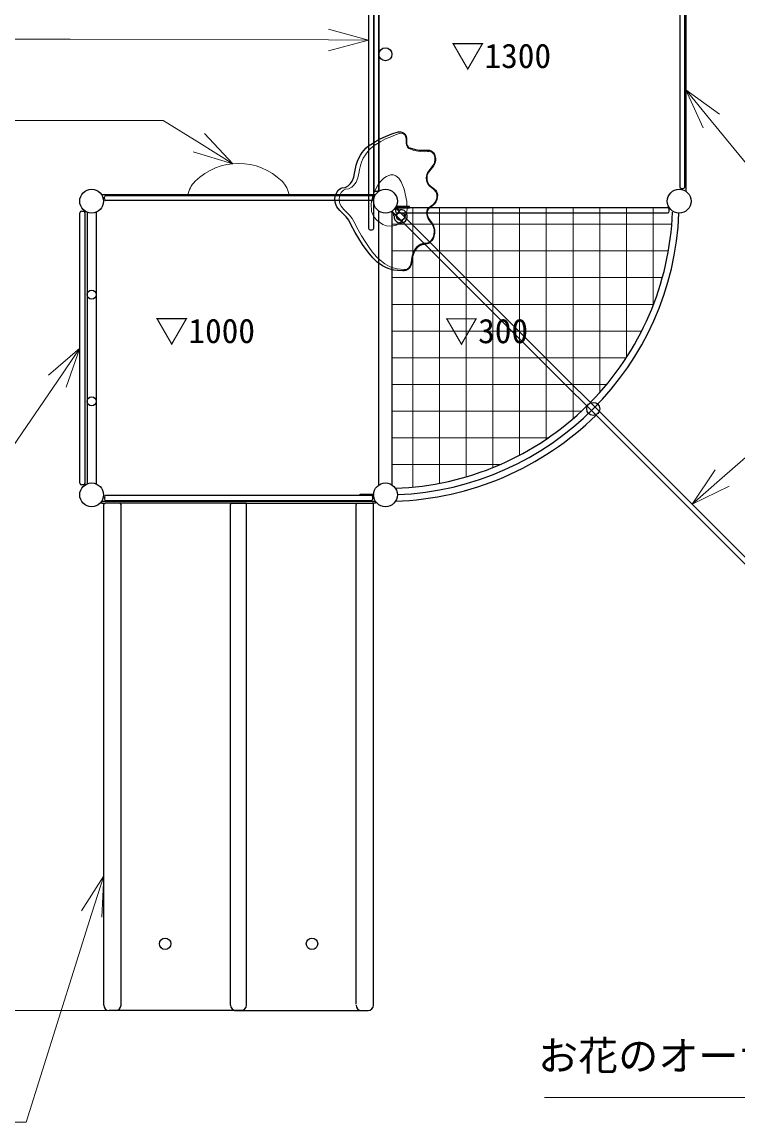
# Model space of a CAD drawing. Units: millimetres at full size, sheet at 1:60; details may follow other scales. Extents: x 900 to 24300, y 900 to 16920.
# Drawn here: x 3689 to 6370, y 8941 to 13060 of the extents above; entities that cross this region are included whole.
import ezdxf
from ezdxf.enums import TextEntityAlignment as Align

# ---------------------------------------------------------------- set-up
doc = ezdxf.new("R2010")
doc.units = ezdxf.units.MM
doc.header["$LTSCALE"] = 60
for name, color, linetype, lineweight in [('D-DCR-HCH', 8, 'Continuous', 13), ('D-STR-1', 1, 'Continuous', 25), ('D-STR-3', 251, 'Continuous', 9), ('D-STR-DIM', 7, 'Continuous', 0), ('D-STR-HTXT', 7, 'Continuous', 13), ('D-STR-TXT', 7, 'Continuous', 13)]:
    doc.layers.add(name, color=color, linetype=linetype, lineweight=lineweight)
doc.styles.add('ＭＳ ゴシック', font='')
doc.styles.get('ＭＳ ゴシック').set_extended_font_data('MS Gothic')

msp = doc.modelspace()

# ---------------------------------------------------------------- linework, layer by layer
at = {"layer": 'D-DCR-HCH'}
for p, q in [((5151.92, 11318.68), (5151.92, 12365.2)), ((5251.92, 11333), (5251.92, 12365.2)), ((5351.92, 11357.16), (5351.92, 12365.2)), ((5451.92, 11391.87), (5451.92, 12365.2)), ((5551.92, 11438.29), (5551.92, 12365.2)), ((5651.92, 11498.25), (5651.92, 12365.2)), ((5751.92, 11574.72), (5751.92, 12365.2)), ((5851.92, 11672.98), (5851.92, 12365.2)), ((5951.92, 11803.89), (5951.92, 12365.2)), ((6051.92, 11999.02), (6051.92, 12365.2)), ((6121.82, 12303.02), (5074.6, 12303.02)), ((6109.01, 12203.02), (5074.6, 12203.02)), ((6086.45, 12103.02), (5074.6, 12103.02)), ((6053.47, 12003.02), (5074.6, 12003.02)), ((6009.01, 11903.02), (5074.6, 11903.02)), ((5951.36, 11803.02), (5074.6, 11803.02)), ((5877.78, 11703.02), (5074.6, 11703.02)), ((5783.48, 11603.02), (5074.6, 11603.02)), ((5658.93, 11503.02), (5074.6, 11503.02)), ((5478.53, 11403.02), (5074.6, 11403.02))]:
    msp.add_line(p, q, dxfattribs=at)
at = {"layer": 'D-STR-1'}
for p, q in [((4986.6, 13591), (4986.6, 12288)), ((5005.6, 12288), (5005.6, 13591)), ((5005.6, 13446), (5005.6, 12433)), ((5024.6, 13452.63), (5024.6, 12426.38)), ((5024.6, 12433), (5024.6, 13446)), ((6151.85, 13436), (6151.85, 12443)), ((6170.85, 12443), (6170.85, 13436)), ((6174.6, 13452.63), (6174.6, 12426.38)), ((5073.61, 12641.95), (5097.87, 12649.28)), ((5097.87, 12649.28), (5106.85, 12649.29)), ((5106.85, 12649.29), (5114.91, 12647.07)), ((5114.91, 12647.07), (5121.68, 12641.41)), ((4986.56, 12596.09), (5000.54, 12605.84)), ((5000.54, 12605.84), (5016.16, 12615.52)), ((5016.16, 12615.52), (5027.93, 12621.61)), ((5027.93, 12621.61), (5041.13, 12628.24)), ((5041.13, 12628.24), (5073.61, 12641.95)), ((5121.68, 12641.41), (5126.58, 12632.39)), ((5126.58, 12632.39), (5128.6, 12624.62)), ((5128.6, 12624.62), (5128.76, 12614.94)), ((5128.76, 12614.94), (5128.62, 12606.9)), ((5128.62, 12606.9), (5130.3, 12599.54)), ((4956, 12561.49), (4962.36, 12572.14)), ((4962.36, 12572.14), (4968.73, 12579.67)), ((4968.73, 12579.67), (4976.98, 12589.18)), ((4976.98, 12589.18), (4986.56, 12596.09)), ((5130.3, 12599.54), (5134.28, 12592.7)), ((5134.28, 12592.7), (5136.48, 12590.87)), ((5136.48, 12590.87), (5140.92, 12588.61)), ((5140.92, 12588.61), (5162.03, 12582.62)), ((5162.03, 12582.62), (5175.68, 12580.74)), ((5175.68, 12580.74), (5185.64, 12579.86)), ((5185.64, 12579.86), (5201.59, 12580.45)), ((5201.59, 12580.45), (5211.88, 12580.61)), ((5211.88, 12580.61), (5214.94, 12580.26)), ((5214.94, 12580.26), (5221.19, 12577.96)), ((5221.19, 12577.96), (5225.43, 12574.51)), ((5225.43, 12574.51), (5229.35, 12570.55)), ((5229.35, 12570.55), (5232.83, 12564.29)), ((5232.83, 12564.29), (5235.14, 12557.55)), ((4937.18, 12511.35), (4940.02, 12524.7)), ((4940.02, 12524.7), (4942.39, 12531.76)), ((4942.39, 12531.76), (4945.59, 12539.77)), ((4945.59, 12539.77), (4950.8, 12552.77)), ((4950.8, 12552.77), (4956, 12561.49)), ((5233.36, 12529.08), (5229.03, 12521.54)), ((5235.45, 12536.15), (5233.36, 12529.08)), ((5235.14, 12557.55), (5236.61, 12549.54)), ((5236.43, 12541.65), (5235.45, 12536.15)), ((5236.61, 12549.54), (5236.43, 12541.65)), ((4931.17, 12479.92), (4933.8, 12492.88)), ((4933.8, 12492.88), (4937.18, 12511.35)), ((5205.19, 12485.74), (5204.13, 12477.57)), ((5209.71, 12496.31), (5205.19, 12485.74)), ((5219.44, 12509.21), (5209.71, 12496.31)), ((5229.03, 12521.54), (5219.44, 12509.21)), ((4886.35, 12438.8), (4899.22, 12441.13)), ((4899.22, 12441.13), (4909.88, 12446.91)), ((4909.88, 12446.91), (4918.86, 12455.3)), ((4918.86, 12455.3), (4924.74, 12464.03)), ((4924.74, 12464.03), (4931.17, 12479.92)), ((5204.13, 12477.57), (5204.7, 12468.29)), ((5204.7, 12468.29), (5206.89, 12460.31)), ((5206.89, 12460.31), (5210.41, 12453.48)), ((5210.41, 12453.48), (5218.65, 12445.7)), ((5218.65, 12445.7), (5232.68, 12434.69)), ((3986.48, 12414.5), (5012.73, 12414.5)), ((3997.1, 12397.75), (3997.1, 12404.75)), ((4003.1, 12410.75), (4996.1, 12410.75)), ((4860.34, 12396.55), (4861.38, 12407.89)), ((4861.38, 12407.89), (4865.37, 12417.43)), ((4865.37, 12417.43), (4872.86, 12430.13)), ((4872.86, 12430.13), (4881.11, 12436.88)), ((4881.11, 12436.88), (4886.35, 12438.8)), ((5002.1, 12404.75), (5002.1, 12397.75)), ((5011.6, 12427), (5018.6, 12427)), ((5232.68, 12434.69), (5237.12, 12430.09)), ((5237.12, 12430.09), (5240.43, 12424.52)), ((5240.43, 12424.52), (5242.84, 12417.75)), ((5243.64, 12403.97), (5241.92, 12396.22)), ((5242.84, 12417.75), (5243.94, 12411.61)), ((5243.94, 12411.61), (5243.64, 12403.97)), ((6157.85, 12437), (6164.85, 12437)), ((4996.1, 12391.75), (4003.1, 12391.75)), ((4862.41, 12381.19), (4860.34, 12396.55)), ((4867.92, 12368.64), (4862.41, 12381.19)), ((4878.94, 12354.87), (4867.92, 12368.64)), ((5072.26, 12349.16), (5089.94, 12366.84)), ((6112.73, 12364.5), (5086.48, 12364.5)), ((6580.75, 10871.09), (5086.82, 12365.02)), ((5087.1, 12358.5), (5087.1, 12351.5)), ((5139.15, 12369), (5089.15, 12369)), ((5089.15, 12369), (5089.15, 12364.5)), ((5139.15, 12369), (5089.15, 12369)), ((5089.15, 12369), (5089.15, 12364.5)), ((5089.15, 12364.5), (5139.15, 12364.5)), ((5089.15, 12364.5), (5139.15, 12364.5)), ((5089.94, 12366.84), (5102.2, 12352.23)), ((6106.1, 12364.5), (5093.1, 12364.5)), ((5139.15, 12364.5), (5139.15, 12369)), ((5139.15, 12364.5), (5139.15, 12369)), ((5210.35, 12361.12), (5207.07, 12355.25)), ((5212.96, 12364.03), (5210.35, 12361.12)), ((5221.28, 12368.31), (5212.96, 12364.03)), ((5227.49, 12373.2), (5221.28, 12368.31)), ((5232.12, 12377.79), (5227.49, 12373.2)), ((5237.79, 12386.48), (5232.12, 12377.79)), ((5241.92, 12396.22), (5237.79, 12386.48)), ((6112.1, 12351.5), (6112.1, 12358.5)), ((3905.6, 11333), (3905.6, 12346)), ((3911.6, 12352), (3918.6, 12352)), ((3924.6, 12352.63), (3924.6, 11326.38)), ((3924.6, 12346), (3924.6, 11333)), ((3932.6, 12348.33), (3932.6, 11330.68)), ((3966.6, 12348.33), (3966.6, 11330.68)), ((4894.01, 12339.67), (4878.94, 12354.87)), ((4902.71, 12331.29), (4894.01, 12339.67)), ((4911.92, 12317.69), (4902.71, 12331.29)), ((4919.07, 12304.53), (4911.92, 12317.69)), ((5024.6, 11326.38), (5024.6, 12352.63)), ((5086.87, 12336.9), (5072.26, 12349.16)), ((6568.02, 10858.36), (5074.09, 12352.29)), ((5074.6, 11326.38), (5074.6, 12352.63)), ((5102.2, 12352.23), (5086.87, 12336.9)), ((5093.1, 12345.5), (6106.1, 12345.5)), ((5205.36, 12348.17), (5205.01, 12343.73)), ((5205.01, 12343.73), (5205.78, 12337.59)), ((5207.07, 12355.25), (5205.36, 12348.17)), ((5205.78, 12337.59), (5208.61, 12330.16)), ((5208.61, 12330.16), (5212.38, 12323.45)), ((5212.38, 12323.45), (5217.64, 12315.44)), ((4936.75, 12271.49), (4919.07, 12304.53)), ((4992.6, 12282), (4999.6, 12282)), ((5217.64, 12315.44), (5223.44, 12308)), ((5223.44, 12308), (5225.19, 12305.73)), ((5225.19, 12305.73), (5229.71, 12296.15)), ((5229.71, 12296.15), (5231.31, 12290.38)), ((5231.31, 12290.38), (5232.77, 12283.46)), ((5232.77, 12283.46), (5233.07, 12278.37)), ((5233.07, 12278.37), (5233.02, 12269.03)), ((4964.3, 12227.05), (4936.75, 12271.49)), ((5218.83, 12236.9), (5213.32, 12232.23)), ((5223.21, 12241.63), (5218.83, 12236.9)), ((5227.76, 12249.59), (5223.21, 12241.63)), ((5230.97, 12258.23), (5227.76, 12249.59)), ((5233.02, 12269.03), (5230.97, 12258.23)), ((4984.7, 12198.76), (4964.3, 12227.05)), ((5002.51, 12176.75), (4984.7, 12198.76)), ((5155.54, 12196.25), (5151.72, 12185.83)), ((5159.85, 12204.37), (5155.54, 12196.25)), ((5165.63, 12212.46), (5159.85, 12204.37)), ((5172.01, 12218.74), (5165.63, 12212.46)), ((5179.85, 12223.9), (5172.01, 12218.74)), ((5189.19, 12227.09), (5179.85, 12223.9)), ((5195.18, 12227.6), (5189.19, 12227.09)), ((5201.44, 12227.94), (5195.18, 12227.6)), ((5206.35, 12229.17), (5201.44, 12227.94)), ((5213.32, 12232.23), (5206.35, 12229.17)), ((5018.66, 12160.91), (5002.51, 12176.75)), ((5038.62, 12147.02), (5018.66, 12160.91)), ((5147.27, 12159.4), (5145.59, 12152.16)), ((5148, 12166.94), (5147.27, 12159.4)), ((5149.35, 12176.05), (5148, 12166.94)), ((5151.72, 12185.83), (5149.35, 12176.05)), ((5053.25, 12140.04), (5038.62, 12147.02)), ((5063.52, 12136.05), (5053.25, 12140.04)), ((5081.3, 12131.14), (5063.52, 12136.05)), ((5094.95, 12129.59), (5081.3, 12131.14)), ((5115.22, 12128.16), (5094.95, 12129.59)), ((5119.36, 12128.19), (5115.22, 12128.16)), ((5125.82, 12129.25), (5119.36, 12128.19)), ((5133.42, 12133.57), (5125.82, 12129.25)), ((5138.7, 12139.14), (5133.42, 12133.57)), ((5142.07, 12143.86), (5138.7, 12139.14)), ((5145.59, 12152.16), (5142.07, 12143.86)), ((3918.6, 11327), (3911.6, 11327)), ((4996.1, 11287.25), (4003.1, 11287.25)), ((4955.05, 11287.25), (4955.05, 11291.75)), ((4955.05, 11291.75), (5005.05, 11291.75)), ((5005.05, 11287.25), (4955.05, 11287.25)), ((5005.05, 11291.75), (5005.05, 11287.25)), ((5012.73, 11264.5), (3986.48, 11264.5)), ((3986.48, 11264.5), (3986.48, 11258.5)), ((3986.48, 11258.5), (3999.6, 11258.5)), ((3994.6, 9378.5), (3994.6, 11253.5)), ((3997.1, 11281.25), (3997.1, 11274.25)), ((4529.6, 11258.5), (3999.6, 11258.5)), ((4529.6, 11258.5), (3999.6, 11258.5)), ((4003.1, 11268.25), (4996.1, 11268.25)), ((4059.6, 9378.5), (4059.6, 11253.5)), ((4469.6, 11258.5), (4999.6, 11258.5)), ((4469.6, 11258.5), (4999.6, 11258.5)), ((4469.6, 9378.5), (4469.6, 11253.5)), ((4529.6, 9378.5), (4529.6, 11253.5)), ((4939.6, 9382.06), (4939.6, 11253.5)), ((5012.73, 11258.5), (4999.6, 11258.5)), ((5002.1, 11274.25), (5002.1, 11281.25)), ((5004.6, 9378.5), (5004.6, 11253.5)), ((5012.73, 11264.5), (5012.73, 11258.5)), ((3986.67, 11241.9), (3986.74, 11241.92)), ((4514.6, 9358.5), (4014.6, 9358.5)), ((4484.6, 9358.5), (4984.6, 9358.5))]:
    msp.add_line(p, q, dxfattribs=at)
for centre, radius in [((5049.6, 12939.5), 24.3), ((3949.6, 12389.5), 44.55), ((5049.6, 12389.5), 44.55), ((6149.6, 12389.5), 44.55), ((5106.56, 12332.55), 15), ((3949.6, 12039.5), 17), ((3949.6, 11639.5), 17), ((5827.42, 11611.69), 24.3), ((3949.6, 11289.5), 44.55), ((5049.6, 11289.5), 44.55), ((4224.6, 9608.5), 21.35), ((4774.6, 9608.5), 21.35)]:
    msp.add_circle(centre, radius, dxfattribs=at)
for centre, radius, start, end in [((6157.85, 12443), 6, 180, 270), ((6164.85, 12443), 6, 270, 0), ((4003.1, 12404.75), 6, 90, 180), ((4996.1, 12404.75), 6, 0, 90), ((5011.6, 12433), 6, 180, 270), ((5018.6, 12433), 6, 270, 0), ((4003.1, 12397.75), 6, 180, 270), ((4996.1, 12397.75), 6, 270, 0), ((5093.1, 12358.5), 6, 90, 180), ((5103.45, 12369.42), 12, 220, 274.82495), ((6106.1, 12358.5), 6, 0, 90), ((3911.6, 12346), 6, 90, 180), ((3918.6, 12346), 6, 0, 90), ((5069.69, 12335.66), 12, 355.17505, 50), ((5106.56, 12332.55), 25, 175.17505, 94.82495), ((5074.48, 12364.62), 30.36, 294.08845, 335.91155), ((5093.1, 12351.5), 6, 180, 270), ((5049.6, 12389.5), 1100, 272.32064, 357.67936), ((5049.6, 12389.5), 1075.7, 315.47938, 357.77383), ((6106.1, 12351.5), 6, 270, 0), ((4992.6, 12288), 6, 180, 270), ((4999.6, 12288), 6, 270, 0), ((5049.6, 12389.5), 1075.7, 271.96683, 314.52062), ((5049.6, 12389.5), 1124.3, 271.92384, 314.54134), ((3911.6, 11333), 6, 180, 270), ((3918.6, 11333), 6, 270, 0), ((4003.1, 11281.25), 6, 90, 180), ((4996.1, 11281.25), 6, 0, 90), ((3999.6, 11253.5), 5, 90, 180), ((4003.1, 11274.25), 6, 180, 270), ((4054.6, 11253.5), 5, 0, 90), ((4474.6, 11253.5), 5, 90, 180), ((4524.6, 11253.5), 5, 0, 90), ((4944.6, 11253.5), 5, 90, 180), ((4996.1, 11274.25), 6, 270, 0), ((4999.6, 11253.5), 5, 0, 90), ((4014.6, 9378.5), 20, 180, 270), ((4039.6, 9378.5), 20, 270, 0), ((4489.6, 9378.5), 20, 180, 270), ((4509.6, 9378.5), 20, 270, 0), ((4959.6, 9378.5), 20, 180, 270), ((4984.6, 9378.5), 20, 270, 0)]:
    msp.add_arc(centre, radius, start, end, dxfattribs=at)
at = {"layer": 'D-STR-3'}
for p, q in [((5019.39, 12604.96), (5032.33, 12612.43)), ((5032.33, 12612.43), (5050.01, 12622.38)), ((5050.01, 12622.38), (5067.72, 12629.55)), ((5067.72, 12629.55), (5081.28, 12635.02)), ((5081.28, 12635.02), (5101.59, 12642.36)), ((5101.59, 12642.36), (5112.22, 12643.82)), ((5112.22, 12643.82), (5115.29, 12643.07)), ((5115.29, 12643.07), (5121.76, 12637.58)), ((5121.76, 12637.58), (5125.13, 12631.85)), ((5125.13, 12631.85), (5127.31, 12622.26)), ((5127.31, 12613.63), (5127.16, 12607.27)), ((5127.16, 12607.27), (5128.73, 12599.57)), ((5127.31, 12622.26), (5127.31, 12613.63)), ((4975, 12563.12), (4983.24, 12575.76)), ((4983.24, 12575.76), (4991.96, 12585.83)), ((4991.96, 12585.83), (5007.2, 12597.64)), ((5007.2, 12597.64), (5019.39, 12604.96)), ((5128.73, 12599.57), (5132.15, 12592.28)), ((5132.15, 12592.28), (5137.1, 12586.9)), ((5137.1, 12586.9), (5142.99, 12583.85)), ((5142.99, 12583.85), (5156.46, 12579.74)), ((5156.46, 12579.74), (5180.83, 12575.5)), ((5180.83, 12575.5), (5195.48, 12574.69)), ((5195.48, 12574.69), (5206.87, 12575.11)), ((5206.87, 12575.11), (5213.59, 12575.72)), ((5213.59, 12575.72), (5219.07, 12574.77)), ((5219.07, 12574.77), (5224.88, 12571.58)), ((5224.88, 12571.58), (5229.36, 12566.92)), ((5229.36, 12566.92), (5231.8, 12562.29)), ((4952.79, 12508.07), (4956.48, 12523.32)), ((4956.48, 12523.32), (4959.54, 12535.84)), ((4959.54, 12535.84), (4966.54, 12550.46)), ((4966.54, 12550.46), (4975, 12563.12)), ((5230.27, 12527.4), (5224.62, 12519.47)), ((5233.47, 12534.72), (5230.27, 12527.4)), ((5231.8, 12562.29), (5234.34, 12554.33)), ((5235.13, 12545.31), (5233.47, 12534.72)), ((5234.34, 12554.33), (5235.13, 12545.31)), ((4946.68, 12476.87), (4949.32, 12487.44)), ((4949.32, 12487.44), (4951.06, 12498.82)), ((4951.06, 12498.82), (4952.79, 12508.07)), ((5043.38, 12475.26), (5053.09, 12482.05)), ((5053.09, 12482.05), (5069.08, 12488.64)), ((5069.08, 12488.64), (5079.38, 12488.56)), ((5079.38, 12488.56), (5088.83, 12484.7)), ((5088.83, 12484.7), (5099.62, 12475.42)), ((5203.44, 12484.88), (5202.61, 12475.89)), ((5206.05, 12493.42), (5203.44, 12484.88)), ((5209.31, 12499.45), (5206.05, 12493.42)), ((5215.75, 12508.06), (5209.31, 12499.45)), ((5224.62, 12519.47), (5215.75, 12508.06)), ((4911.34, 12436.16), (4923.16, 12442.23)), ((4923.16, 12442.23), (4930.4, 12448.32)), ((4930.4, 12448.32), (4939.91, 12460.71)), ((4939.91, 12460.71), (4946.68, 12476.87)), ((5008.26, 12425.48), (5019.27, 12446.34)), ((5019.27, 12446.34), (5029.97, 12461.32)), ((5029.97, 12461.32), (5043.38, 12475.26)), ((5099.62, 12475.42), (5108, 12462.05)), ((5108, 12462.05), (5119.89, 12434)), ((5202.61, 12475.89), (5203.16, 12468.74)), ((5203.16, 12468.74), (5205, 12460.23)), ((5205, 12460.23), (5209.1, 12451.77)), ((5209.1, 12451.77), (5213.36, 12446.76)), ((5213.36, 12446.76), (5222.91, 12438.84)), ((4876.61, 12394.4), (4877.32, 12409.5)), ((4877.32, 12409.5), (4883.56, 12422.33)), ((4883.56, 12422.33), (4891.95, 12431.1)), ((4891.95, 12431.1), (4900.37, 12434.45)), ((4900.37, 12434.45), (4911.34, 12436.16)), ((4996.31, 12381.04), (5001.05, 12404.7)), ((5001.05, 12404.7), (5008.26, 12425.48)), ((5119.89, 12434), (5130.3, 12388.05)), ((5222.91, 12438.84), (5231.52, 12432.08)), ((5231.52, 12432.08), (5237.53, 12426.2)), ((5237.53, 12426.2), (5241.12, 12418.73)), ((5241.94, 12401.5), (5237.8, 12390.32)), ((5241.12, 12418.73), (5242.59, 12410.54)), ((5242.59, 12410.54), (5241.94, 12401.5)), ((4879.37, 12379.45), (4876.61, 12394.4)), ((4884, 12370.44), (4879.37, 12379.45)), ((4893.63, 12358.53), (4884, 12370.44)), ((4902.73, 12348.92), (4893.63, 12358.53)), ((4997.97, 12350.77), (4996.31, 12381.04)), ((5130.3, 12388.05), (5131.07, 12356.73)), ((5209.25, 12363.26), (5206.44, 12358.2)), ((5214.4, 12367.34), (5209.25, 12363.26)), ((5221.36, 12372.1), (5214.4, 12367.34)), ((5228.36, 12377.39), (5221.36, 12372.1)), ((5234.41, 12384.57), (5228.36, 12377.39)), ((5237.8, 12390.32), (5234.41, 12384.57)), ((4915.36, 12336.41), (4902.73, 12348.92)), ((4924.4, 12324.64), (4915.36, 12336.41)), ((4931.01, 12313.89), (4924.4, 12324.64)), ((5006.44, 12330.31), (4997.97, 12350.77)), ((5018.22, 12317.03), (5006.44, 12330.31)), ((5123.47, 12331.17), (5112.17, 12315.39)), ((5131.07, 12356.73), (5123.47, 12331.17)), ((5204.44, 12352.46), (5203.6, 12345.16)), ((5203.6, 12345.16), (5204.21, 12338.79)), ((5204.21, 12338.79), (5205.66, 12332.98)), ((5206.44, 12358.2), (5204.44, 12352.46)), ((5205.66, 12332.98), (5208.76, 12325.72)), ((5208.76, 12325.72), (5212.25, 12319.91)), ((5212.25, 12319.91), (5217.28, 12312.31)), ((4948.07, 12282.08), (4931.01, 12313.89)), ((4960.44, 12260.22), (4948.07, 12282.08)), ((5040.36, 12302.64), (5018.22, 12317.03)), ((5053.89, 12296.89), (5040.36, 12302.64)), ((5073.35, 12295.37), (5053.89, 12296.89)), ((5089.78, 12299.79), (5073.35, 12295.37)), ((5112.17, 12315.39), (5089.78, 12299.79)), ((5217.28, 12312.31), (5220.55, 12308.17)), ((5220.55, 12308.17), (5224.49, 12303.06)), ((5224.49, 12303.06), (5228.43, 12295.02)), ((5228.43, 12295.02), (5230.47, 12287.68)), ((5230.47, 12287.68), (5231.6, 12281.5)), ((5231.6, 12281.5), (5231.79, 12274.32)), ((4973.91, 12238.66), (4960.44, 12260.22)), ((4988.97, 12216.29), (4973.91, 12238.66)), ((5210.89, 12234.84), (5203.02, 12232.7)), ((5215.86, 12237.51), (5210.89, 12234.84)), ((5219.21, 12240.72), (5215.86, 12237.51)), ((5223.87, 12246.14), (5219.21, 12240.72)), ((5227.19, 12252.47), (5223.87, 12246.14)), ((5229.41, 12258.03), (5227.19, 12252.47)), ((5231.24, 12266.39), (5229.41, 12258.03)), ((5231.79, 12274.32), (5231.24, 12266.39)), ((5000.04, 12200.2), (4988.97, 12216.29)), ((5015.96, 12180.74), (5000.04, 12200.2)), ((5153.18, 12195.26), (5151.03, 12188.99)), ((5156.17, 12201.91), (5153.18, 12195.26)), ((5162.26, 12211.86), (5156.17, 12201.91)), ((5167.74, 12218.31), (5162.26, 12211.86)), ((5174.44, 12224.11), (5167.74, 12218.31)), ((5181.17, 12228.37), (5174.44, 12224.11)), ((5188.59, 12231.11), (5181.17, 12228.37)), ((5195.59, 12232.51), (5188.59, 12231.11)), ((5203.02, 12232.7), (5195.59, 12232.51)), ((5029.23, 12168.37), (5015.96, 12180.74)), ((5047.86, 12154.48), (5029.23, 12168.37)), ((5065.17, 12145.28), (5047.86, 12154.48)), ((5144.68, 12154.88), (5141.9, 12147.83)), ((5146.13, 12162.28), (5144.68, 12154.88)), ((5146.89, 12170.08), (5146.13, 12162.28)), ((5148.44, 12179.41), (5146.89, 12170.08)), ((5151.03, 12188.99), (5148.44, 12179.41)), ((5073.68, 12141.52), (5065.17, 12145.28)), ((5093.08, 12136.1), (5073.68, 12141.52)), ((5120.02, 12133.03), (5093.08, 12136.1)), ((5125.94, 12133.46), (5120.02, 12133.03)), ((5132, 12136.26), (5125.94, 12133.46)), ((5136.72, 12140.33), (5132, 12136.26)), ((5141.9, 12147.83), (5136.72, 12140.33))]:
    msp.add_line(p, q, dxfattribs=at)
for centre, radius, start, end in [((4499.6, 12297.27), 233.24, 45.74079, 134.25921), ((4409.45, 12393.49), 101.44, 135.72572, 170.2029), ((4589.75, 12393.49), 101.44, 9.7971, 44.27428)]:
    msp.add_arc(centre, radius, start, end, dxfattribs=at)
at = {"layer": 'D-STR-DIM', "lineweight": 13}
msp.add_line((4168.6, 9358.5), (1422.57, 9358.5), dxfattribs=at)
at = {"layer": 'D-STR-HTXT'}
for p, q in [((4836.71, 13033.32), (4986.6, 12992.73)), ((4986.6, 12992.73), (4836.49, 12952.94)), ((4986.6, 12992.73), (4836.6, 12993.13)), ((6238.76, 12664.55), (6174.6, 12805.96)), ((6174.6, 12805.96), (6300.88, 12715.57)), ((6174.6, 12805.96), (6269.82, 12690.06)), ((4478.81, 12529.57), (4351.31, 12608.59)), ((4372.48, 12642.76), (4478.81, 12529.57)), ((4478.81, 12529.57), (4330.13, 12574.43)), ((3788.02, 11738.07), (3905.6, 11839.5)), ((3905.6, 11839.5), (3821.25, 11715.47)), ((3905.6, 11839.5), (3854.49, 11692.87)), ((6197.46, 11254.37), (6284.09, 11383.26)), ((6197.46, 11254.37), (6310.51, 11352.97)), ((6336.92, 11322.68), (6197.46, 11254.37)), ((3911.16, 9731.87), (3994.6, 9862.84)), ((3994.6, 9862.84), (3949.49, 9719.78)), ((3994.6, 9862.84), (3987.82, 9707.69))]:
    msp.add_line(p, q, dxfattribs=at)
for points in [[(4836.6, 12993.13), (3869.76, 12995.71), (2279.95, 12995.71)], [(4351.31, 12608.59), (4217.12, 12691.76), (2320.45, 12691.76)], [(6269.82, 12690.06), (6730.29, 12129.56), (7711.82, 12129.56)], [(3821.25, 11715.47), (3638.75, 11447.11), (1521.28, 11447.11)], [(6310.51, 11352.97), (6735.73, 11723.85), (8124.41, 11723.85)], [(3949.49, 9719.78), (3703.9, 8940.99), (1227.03, 8940.99)], [(7663.7, 9414.71), (7550.37, 9033.17), (5644.57, 9033.17)]]:
    msp.add_lwpolyline(points, dxfattribs=at)

# ---------------------------------------------------------------- texts
at = {"layer": 'D-STR-HTXT', "style": 'ＭＳ ゴシック'}
msp.add_text('お花のオーナメント', height=110, dxfattribs=at).set_placement((5620.97, 9100.91), align=Align.BOTTOM_LEFT)
at = {"layer": 'D-STR-TXT', "style": 'ＭＳ ゴシック'}
for s, p in [('▽1300', (5295.4, 12860.41)), ('▽1000', (4186.82, 11830.39)), ('▽300', (5271.71, 11829.94))]:
    msp.add_text(s, height=91.64, dxfattribs=at).set_placement(p, align=Align.BOTTOM_LEFT)

doc.saveas('drawing.dxf')
